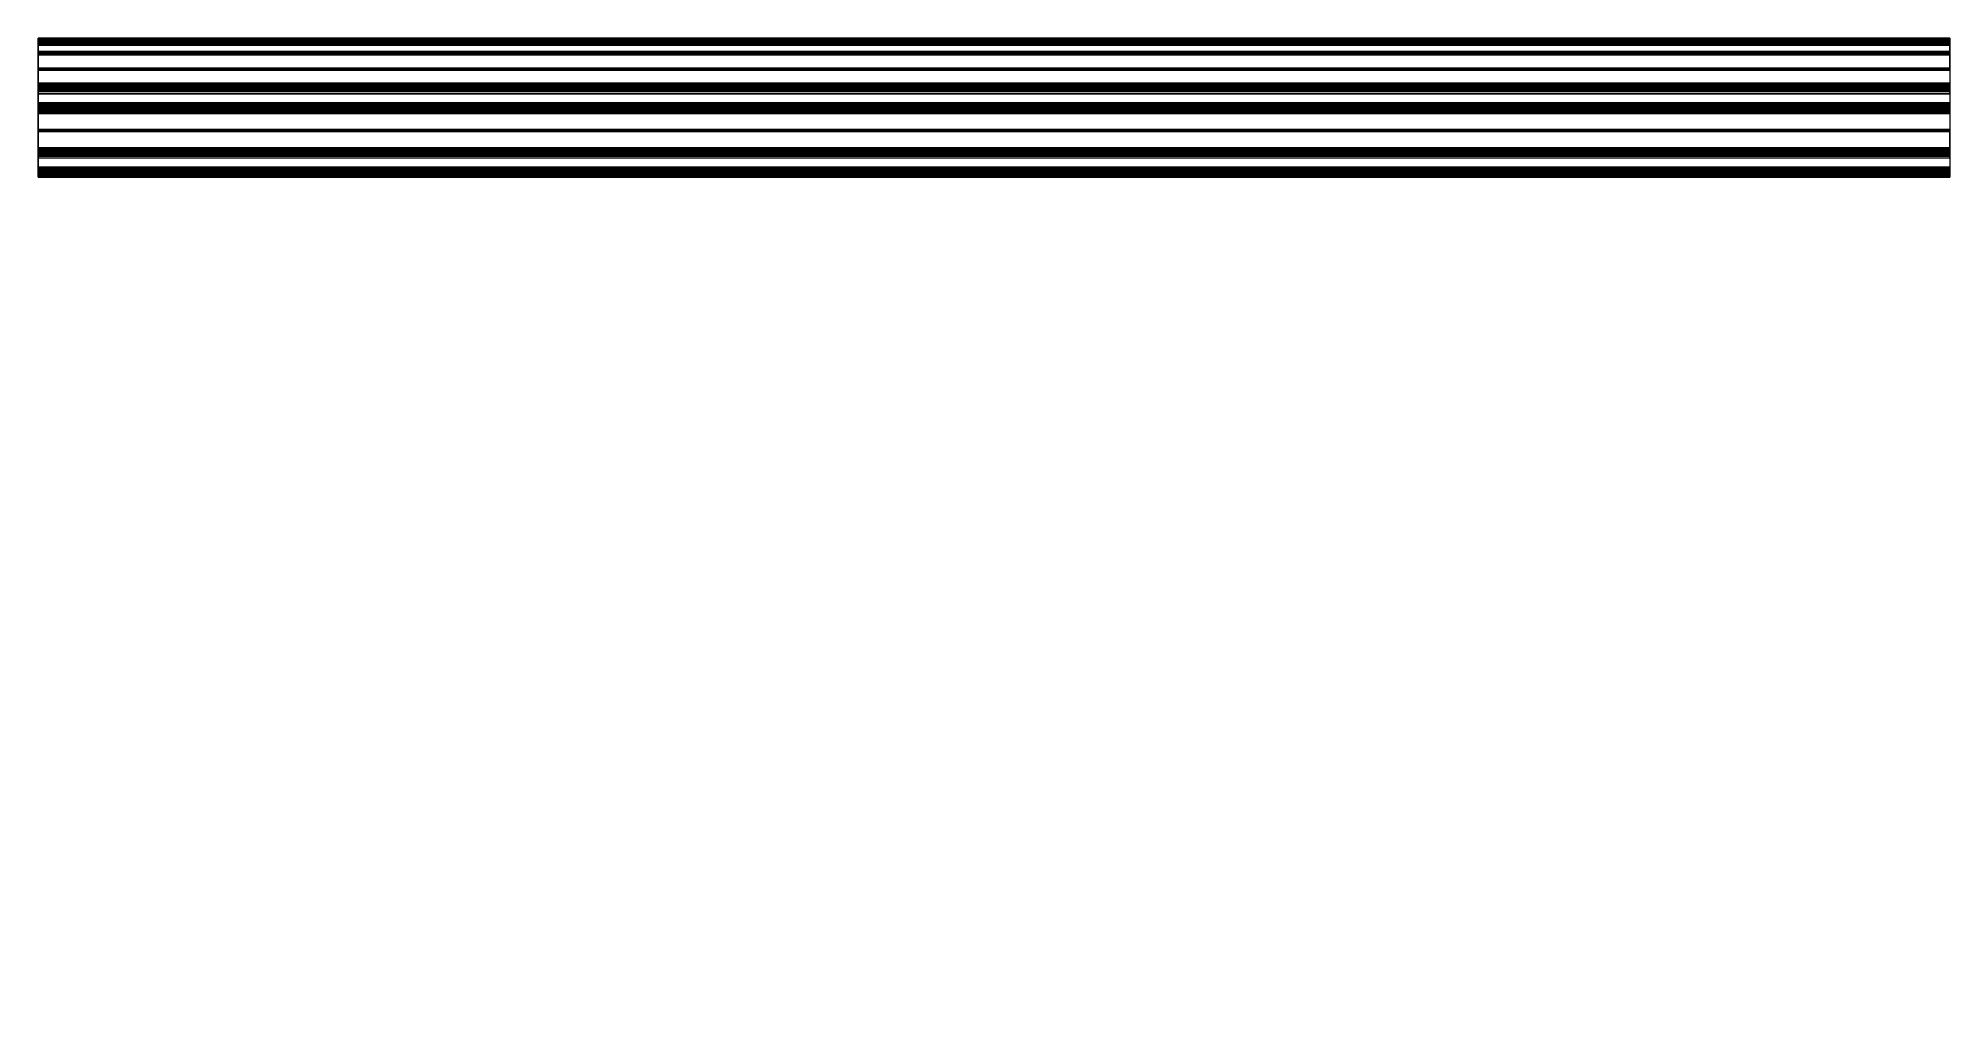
# Model space of a CAD drawing. Extents: x 0 to 1000, y -509 to 0.
import ezdxf

# ---------------------------------------------------------------- set-up
doc = ezdxf.new("R2010")
doc.units = 0
doc.header["$MEASUREMENT"] = 0
doc.layers.add('ACESSORIO', color=4, linetype='CONTINUOUS', lineweight=0)

msp = doc.modelspace()

# ---------------------------------------------------------------- linework, layer by layer
at = {"layer": 'ACESSORIO', "linetype": 'Continuous'}
for points in [[(0, -0.1, 29.9), (0, 0, 29.5), (1000, 0, 29.5), (1000, -0.1, 29.9)], [(1000, 0, 29.5), (1000, 0, 25.5), (0, 0, 25.5), (0, 0, 29.5)], [(0, 0, 25.5), (0, -0.1, 25.2), (1000, -0.1, 25.2), (1000, 0, 25.5)], [(0, -0.1, 0.1), (0, 0, 0.5), (1000, 0, 0.5), (1000, -0.1, 0.1)], [(1000, 0, 0.5), (1000, 0, 4.5), (0, 0, 4.5), (0, 0, 0.5)], [(0, -0.1, 4.9), (0, 0, 4.5), (1000, 0, 4.5), (1000, -0.1, 4.9)], [(1000, -0.5, 30), (1000, -0.1, 29.9), (0, -0.1, 29.9), (0, -0.5, 30)], [(1000, -0.5, 25), (1000, -0.1, 25.2), (0, -0.1, 25.2), (0, -0.5, 25)], [(1000, -0.5), (1000, -0.1, 0.1), (0, -0.1, 0.1), (0, -0.5)], [(1000, -0.5, 5), (1000, -0.1, 4.9), (0, -0.1, 4.9), (0, -0.5, 5)], [(0, -0.6, 30), (0, -0.5, 30), (1000, -0.5, 30), (1000, -0.6, 30)], [(0, -0.5, 25), (0, -0.6, 25), (1000, -0.6, 25), (1000, -0.5, 25)], [(0, -0.5), (0, -0.6), (1000, -0.6), (1000, -0.5)], [(0, -0.5, 5), (0, -0.6, 5), (1000, -0.6, 5), (1000, -0.5, 5)], [(1000, -1, 29.9), (1000, -0.6, 30), (0, -0.6, 30), (0, -1, 29.9)], [(1000, -0.6, 25), (1000, -1, 25.2), (0, -1, 25.2), (0, -0.6, 25)], [(1000, -1, 0.1), (1000, -0.6), (0, -0.6), (0, -1, 0.1)], [(1000, -0.6, 5), (1000, -1, 4.9), (0, -1, 4.9), (0, -0.6, 5)], [(0, -1.1, 29.5), (0, -1, 29.9), (1000, -1, 29.9), (1000, -1.1, 29.5)], [(0, -1.1, 25.5), (0, -1, 25.2), (1000, -1, 25.2), (1000, -1.1, 25.5)], [(0, -1, 0.1), (0, -1.1, 0.5), (1000, -1.1, 0.5), (1000, -1, 0.1)], [(0, -1.1, 4.5), (0, -1, 4.9), (1000, -1, 4.9), (1000, -1.1, 4.5)], [(0, -1.2, 27.7), (0, -1.1, 27.9), (1000, -1.1, 27.9), (1000, -1.2, 27.7)], [(1000, -1.1, 27.9), (1000, -1.1, 29.5), (0, -1.1, 29.5), (0, -1.1, 27.9)], [(1000, -1.1, 26.2), (1000, -1.1, 25.5), (0, -1.1, 25.5), (0, -1.1, 26.2)], [(0, -1.1, 26.2), (0, -1.2, 26.4), (1000, -1.2, 26.4), (1000, -1.1, 26.2)], [(0, -1.1, 2.1), (0, -1.2, 2.3), (1000, -1.2, 2.3), (1000, -1.1, 2.1)], [(1000, -1.1, 2.1), (1000, -1.1, 0.5), (0, -1.1, 0.5), (0, -1.1, 2.1)], [(1000, -1.1, 3.8), (1000, -1.1, 4.5), (0, -1.1, 4.5), (0, -1.1, 3.8)], [(1000, -1.2, 3.6), (1000, -1.1, 3.8), (0, -1.1, 3.8), (0, -1.2, 3.6)], [(1000, -1.2, 27.7), (1000, -1.4, 27.6), (0, -1.4, 27.6), (0, -1.2, 27.7)], [(1000, -1.2, 26.4), (1000, -1.4, 26.5), (0, -1.4, 26.5), (0, -1.2, 26.4)], [(1000, -1.4, 2.4), (1000, -1.2, 2.3), (0, -1.2, 2.3), (0, -1.4, 2.4)], [(0, -1.2, 3.6), (0, -1.4, 3.5), (1000, -1.4, 3.5), (1000, -1.2, 3.6)], [(1000, -1.4, 27.6), (0, -1.4, 27.6), (0, -7, 27.6), (1000, -7, 27.6)], [(0, -1.4, 26.5), (0, -2, 26.5), (1000, -2, 26.5), (1000, -1.4, 26.5)], [(0, -2.9, 2.4), (0, -1.4, 2.4), (1000, -1.4, 2.4), (1000, -2.9, 2.4)], [(1000, -1.4, 3.5), (1000, -2, 3.5), (0, -2, 3.5), (0, -1.4, 3.5)], [(1000, -2.2, 26.4), (1000, -2, 26.5), (0, -2, 26.5), (0, -2.2, 26.4)], [(0, -2, 3.5), (0, -2.2, 3.6), (1000, -2.2, 3.6), (1000, -2, 3.5)], [(0, -2.2, 26.4), (0, -2.3, 26.2), (1000, -2.3, 26.2), (1000, -2.2, 26.4)], [(1000, -2.3, 3.8), (1000, -2.2, 3.6), (0, -2.2, 3.6), (0, -2.3, 3.8)], [(1000, -2.3, 26.2), (0, -2.3, 26.2), (0, -2.3, 3.8), (1000, -2.3, 3.8)], [(1000, -2.9, 2.4), (1000, -3.3, 2.6), (0, -3.3, 2.6), (0, -2.9, 2.4)], [(1000, -3.4, 16.5), (1000, -3.1, 16.1), (0, -3.1, 16.1), (0, -3.4, 16.5)], [(0, -3.1, 16.1), (0, -3.4, 15.7), (1000, -3.4, 15.7), (1000, -3.1, 16.1)], [(0, -3.4, 13.5), (0, -3.1, 13.1), (1000, -3.1, 13.1), (1000, -3.4, 13.5)], [(1000, -3.1, 13.1), (1000, -3.4, 12.7), (0, -3.4, 12.7), (0, -3.1, 13.1)], [(0, -3.4, 2.9), (0, -3.3, 2.6), (1000, -3.3, 2.6), (1000, -3.4, 2.9)], [(1000, -3.5, 26.4), (1000, -3.4, 26.2), (0, -3.4, 26.2), (0, -3.5, 26.4)], [(0, -3.4, 26.2), (0, -3.4, 16.5), (1000, -3.4, 16.5), (1000, -3.4, 26.2)], [(1000, -3.4, 15.7), (1000, -3.4, 13.5), (0, -3.4, 13.5), (0, -3.4, 15.7)], [(0, -3.4, 12.7), (0, -3.4, 2.9), (1000, -3.4, 2.9), (1000, -3.4, 12.7)], [(0, -3.5, 26.4), (0, -3.7, 26.5), (1000, -3.7, 26.5), (1000, -3.5, 26.4)], [(0, -3.7, 26.5), (0, -7.9, 26.5), (1000, -7.9, 26.5), (1000, -3.7, 26.5)], [(1000, -7.2, 27.7), (1000, -7, 27.6), (0, -7, 27.6), (0, -7.2, 27.7)], [(0, -7.2, 27.7), (0, -7.3, 27.9), (1000, -7.3, 27.9), (1000, -7.2, 27.7)], [(0, -7.3, 29.5), (0, -7.4, 29.9), (1000, -7.4, 29.9), (1000, -7.3, 29.5)], [(1000, -7.3, 29.5), (1000, -7.3, 27.9), (0, -7.3, 27.9), (0, -7.3, 29.5)], [(1000, -7.4, 29.9), (1000, -7.8, 30), (0, -7.8, 30), (0, -7.4, 29.9)], [(0, -7.8, 30), (1000, -7.8, 30), (1000, -72.1, 30), (0, -72.1, 30)], [(1000, -8.3, 26.7), (1000, -7.9, 26.5), (0, -7.9, 26.5), (0, -8.3, 26.7)], [(0, -8.4, 27), (0, -8.3, 26.7), (1000, -8.3, 26.7), (1000, -8.4, 27)], [(1000, -8.5, 28.8), (1000, -8.4, 28.6), (0, -8.4, 28.6), (0, -8.5, 28.8)], [(1000, -8.4, 28.6), (1000, -8.4, 27), (0, -8.4, 27), (0, -8.4, 28.6)], [(0, -8.5, 28.8), (0, -8.7, 28.9), (1000, -8.7, 28.9), (1000, -8.5, 28.8)], [(1000, -8.7, 28.9), (1000, -15.7, 28.9), (0, -15.7, 28.9), (0, -8.7, 28.9)], [(0, -15.7, 28.9), (0, -16.2, 29.3), (1000, -16.2, 29.3), (1000, -15.7, 28.9)], [(1000, -16.7, 28.9), (1000, -16.2, 29.3), (0, -16.2, 29.3), (0, -16.7, 28.9)], [(0, -23.5, 28.9), (0, -16.7, 28.9), (1000, -16.7, 28.9), (1000, -23.5, 28.9)], [(0, -23.9, 28.8), (0, -23.5, 28.9), (1000, -23.5, 28.9), (1000, -23.9, 28.8)], [(1000, -24, 28.4), (1000, -23.9, 28.8), (0, -23.9, 28.8), (0, -24, 28.4)], [(1000, -24.2, 16.6), (1000, -24, 17.2), (0, -24, 17.2), (0, -24.2, 16.6)], [(0, -24, 17.2), (0, -24, 28.4), (1000, -24, 28.4), (1000, -24, 17.2)], [(0, -24.5, 16.1), (0, -24.2, 16.6), (1000, -24.2, 16.6), (1000, -24.5, 16.1)], [(1000, -24.5, 16.1), (1000, -25, 15.7), (0, -25, 15.7), (0, -24.5, 16.1)], [(0, -25.5, 15.5), (0, -25, 15.7), (1000, -25, 15.7), (1000, -25.5, 15.5)], [(0, -25.3, 28.8), (0, -25.1, 28.4), (1000, -25.1, 28.4), (1000, -25.3, 28.8)], [(1000, -25.1, 28.4), (1000, -25.1, 17.8), (0, -25.1, 17.8), (0, -25.1, 28.4)], [(0, -25.1, 17.8), (0, -25.5, 17.4), (1000, -25.5, 17.4), (1000, -25.1, 17.8)], [(1000, -25.6, 28.9), (1000, -25.3, 28.8), (0, -25.3, 28.8), (0, -25.6, 28.9)], [(1000, -25.5, 17.4), (1000, -28.1, 17), (0, -28.1, 17), (0, -25.5, 17.4)], [(1000, -26.3, 15.1), (1000, -25.5, 15.5), (0, -25.5, 15.5), (0, -26.3, 15.1)], [(0, -37.3, 28.9), (0, -25.6, 28.9), (1000, -25.6, 28.9), (1000, -37.4, 28.9)], [(0, -26.3, 15.1), (0, -26.7, 14.4), (1000, -26.7, 14.4), (1000, -26.3, 15.1)], [(1000, -27.1, 14.1), (1000, -26.7, 14.4), (0, -26.7, 14.4), (0, -27.1, 14.1)], [(0, -27.1, 14.1), (0, -27.4, 14.3), (1000, -27.4, 14.3), (1000, -27.1, 14.1)], [(1000, -27.7, 15.3), (1000, -27.4, 14.3), (0, -27.4, 14.3), (0, -27.7, 15.3)], [(0, -27.9, 15.5), (0, -27.7, 15.3), (1000, -27.7, 15.3), (1000, -27.9, 15.5)], [(1000, -28.9, 15.8), (1000, -27.9, 15.5), (0, -27.9, 15.5), (0, -28.9, 15.8)], [(0, -28.1, 17), (0, -29, 16.5), (1000, -29, 16.5), (1000, -28.1, 17)], [(0, -29.2, 16.1), (0, -28.9, 15.8), (1000, -28.9, 15.8), (1000, -29.2, 16.1)], [(1000, -29, 16.5), (1000, -29.2, 16.1), (0, -29.2, 16.1), (0, -29, 16.5)], [(0, -33.9, 15.9), (0, -33.8, 16.2), (1000, -33.8, 16.2), (1000, -33.9, 15.9)], [(1000, -34, 16.5), (1000, -33.8, 16.2), (0, -33.8, 16.2), (0, -34, 16.5)], [(1000, -34.1, 15.8), (1000, -33.9, 15.9), (0, -33.9, 15.9), (0, -34.1, 15.8)], [(0, -34, 16.5), (0, -35, 17), (1000, -35, 17), (1000, -34, 16.5)], [(0, -35.1, 15.5), (0, -34.1, 15.8), (1000, -34.1, 15.8), (1000, -35.1, 15.5)], [(0, -35, 17), (0, -37.8, 17.8), (1000, -37.8, 17.8), (1000, -35, 17)], [(1000, -35.3, 15.3), (1000, -35.1, 15.5), (0, -35.1, 15.5), (0, -35.3, 15.3)], [(0, -35.6, 14.3), (0, -35.3, 15.3), (1000, -35.3, 15.3), (1000, -35.6, 14.3)], [(1000, -35.7, 14.1), (1000, -35.6, 14.3), (0, -35.6, 14.3), (0, -35.7, 14.1)], [(0, -35.7, 14.1), (0, -35.9, 14.1), (0, -35.6, 14.3)], [(0, -35.9, 14.1), (0, -35.7, 14.1), (1000, -35.7, 14.1), (1000, -35.9, 14.1)], [(1000, -36.1, 14.1), (1000, -35.9, 14.1), (0, -35.9, 14.1), (0, -36.1, 14.1)], [(0, -35.9, 14.1), (0, -36.3, 14.4), (0, -36.1, 14.1)], [(0, -36.3, 14.4), (0, -36.1, 14.1), (1000, -36.1, 14.1), (1000, -36.3, 14.4)], [(1000, -36.7, 15.1), (1000, -36.3, 14.4), (0, -36.3, 14.4), (0, -36.7, 15.1)], [(1000, -37.5, 15.5), (1000, -36.7, 15.1), (0, -36.7, 15.1), (0, -37.5, 15.5)], [(1000, -37.7, 28.8), (1000, -37.4, 28.9), (0, -37.4, 28.9), (0, -37.7, 28.8)], [(0, -38.1, 15.7), (0, -37.5, 15.5), (1000, -37.5, 15.5), (1000, -38.1, 15.7)], [(0, -37.8, 28.4), (0, -37.7, 28.8), (1000, -37.7, 28.8), (1000, -37.8, 28.4)], [(1000, -37.8, 17.8), (1000, -37.8, 28.4), (0, -37.8, 28.4), (0, -37.8, 17.8)], [(1000, -38.5, 16.1), (1000, -38.1, 15.7), (0, -38.1, 15.7), (0, -38.5, 16.1)], [(0, -38.9, 16.7), (0, -38.5, 16.1), (1000, -38.5, 16.1), (1000, -38.9, 16.7)], [(0, -39.1, 28.8), (0, -38.9, 28.4), (1000, -38.9, 28.4), (1000, -39.1, 28.8)], [(1000, -38.9, 28.4), (1000, -38.9, 17.2), (0, -38.9, 17.2), (0, -38.9, 28.4)], [(0, -38.9, 17.2), (0, -38.9, 16.7), (1000, -38.9, 16.7), (1000, -38.9, 17.2)], [(0, -39.5, 28.9), (0, -39.1, 28.8), (1000, -39.1, 28.8), (1000, -39.4, 28.9)], [(1000, -39.4, 28.9), (1000, -47.8, 28.9), (0, -47.8, 28.9), (0, -39.5, 28.9)], [(1000, -35.7, 14.1), (1000, -35.9, 14.1), (1000, -35.6, 14.3)], [(1000, -35.9, 14.1), (1000, -36.3, 14.4), (1000, -36.1, 14.1)], [(0, -47.8, 28.9), (0, -48.3, 29.3), (1000, -48.3, 29.3), (1000, -47.8, 28.9)], [(1000, -48.8, 28.9), (1000, -48.3, 29.3), (0, -48.3, 29.3), (0, -48.8, 28.9)], [(0, -48.8, 28.9), (0, -57.2, 28.9), (1000, -57.2, 28.9), (1000, -48.8, 28.9)], [(0, -57.6, 28.8), (0, -57.2, 28.9), (1000, -57.2, 28.9), (1000, -57.6, 28.8)], [(1000, -57.7, 28.4), (1000, -57.6, 28.8), (0, -57.6, 28.8), (0, -57.7, 28.4)], [(1000, -57.8, 16.6), (1000, -57.7, 17.2), (0, -57.7, 17.2), (0, -57.8, 16.6)], [(0, -57.7, 17.2), (0, -57.7, 28.4), (1000, -57.7, 28.4), (1000, -57.7, 17.2)], [(0, -58.1, 16.1), (0, -57.8, 16.6), (1000, -57.8, 16.6), (1000, -58.1, 16.1)], [(1000, -58.1, 16.1), (1000, -58.6, 15.7), (0, -58.6, 15.7), (0, -58.1, 16.1)], [(0, -59.2, 15.5), (0, -58.6, 15.7), (1000, -58.6, 15.7), (1000, -59.2, 15.5)], [(0, -58.9, 28.8), (0, -58.8, 28.4), (1000, -58.8, 28.4), (1000, -58.9, 28.8)], [(1000, -58.8, 28.4), (1000, -58.8, 17.8), (0, -58.8, 17.8), (0, -58.8, 28.4)], [(0, -58.8, 17.8), (0, -59.1, 17.4), (1000, -59.1, 17.4), (1000, -58.8, 17.8)], [(1000, -59.3, 28.9), (1000, -58.9, 28.8), (0, -58.9, 28.8), (0, -59.3, 28.9)], [(1000, -59.1, 17.4), (1000, -61.8, 17), (0, -61.8, 17), (0, -59.1, 17.4)], [(1000, -60, 15.1), (1000, -59.2, 15.5), (0, -59.2, 15.5), (0, -60, 15.1)], [(0, -71, 28.9), (0, -59.3, 28.9), (1000, -59.3, 28.9), (1000, -71, 28.9)], [(0, -60, 15.1), (0, -60.4, 14.4), (1000, -60.4, 14.4), (1000, -60, 15.1)], [(1000, -60.7, 14.1), (1000, -60.4, 14.4), (0, -60.4, 14.4), (0, -60.7, 14.1)], [(0, -60.7, 14.1), (0, -61.1, 14.3), (1000, -61.1, 14.3), (1000, -60.7, 14.1)], [(1000, -61.3, 15.3), (1000, -61.1, 14.3), (0, -61.1, 14.3), (0, -61.3, 15.3)], [(0, -61.5, 15.5), (0, -61.3, 15.3), (1000, -61.3, 15.3), (1000, -61.5, 15.5)], [(1000, -62.6, 15.8), (1000, -61.5, 15.5), (0, -61.5, 15.5), (0, -62.6, 15.8)], [(0, -61.8, 17), (0, -62.6, 16.5), (1000, -62.6, 16.5), (1000, -61.8, 17)], [(1000, -62.6, 16.5), (1000, -62.8, 16.1), (0, -62.8, 16.1), (0, -62.6, 16.5)], [(0, -62.8, 16.1), (0, -62.6, 15.8), (1000, -62.6, 15.8), (1000, -62.8, 16.1)], [(1000, -67.7, 15.8), (1000, -67.5, 15.9), (0, -67.5, 15.9), (0, -67.7, 15.8)], [(0, -67.5, 15.9), (0, -67.5, 16.2), (1000, -67.5, 16.2), (1000, -67.5, 15.9)], [(1000, -67.7, 16.5), (1000, -67.5, 16.2), (0, -67.5, 16.2), (0, -67.7, 16.5)], [(0, -68.8, 15.5), (0, -67.7, 15.8), (1000, -67.7, 15.8), (1000, -68.8, 15.5)], [(0, -67.7, 16.5), (0, -68.6, 17), (1000, -68.6, 17), (1000, -67.7, 16.5)], [(0, -68.6, 17), (0, -71.5, 17.8), (1000, -71.5, 17.8), (1000, -68.6, 17)], [(1000, -69, 15.3), (1000, -68.8, 15.5), (0, -68.8, 15.5), (0, -69, 15.3)], [(0, -69.2, 14.3), (0, -69, 15.3), (1000, -69, 15.3), (1000, -69.2, 14.3)], [(1000, -69.4, 14.1), (1000, -69.2, 14.3), (0, -69.2, 14.3), (0, -69.4, 14.1)], [(0, -69.4, 14.1), (0, -69.6, 14.1), (0, -69.2, 14.3)], [(0, -69.6, 14.1), (0, -69.4, 14.1), (1000, -69.4, 14.1), (1000, -69.6, 14.1)], [(1000, -69.8, 14.1), (1000, -69.6, 14.1), (0, -69.6, 14.1), (0, -69.8, 14.1)], [(0, -69.6, 14.1), (0, -69.9, 14.4), (0, -69.8, 14.1)], [(0, -69.9, 14.4), (0, -69.8, 14.1), (1000, -69.8, 14.1), (1000, -69.9, 14.4)], [(1000, -70.3, 15.1), (1000, -69.9, 14.4), (0, -69.9, 14.4), (0, -70.3, 15.1)], [(1000, -69.4, 14.1), (1000, -69.6, 14.1), (1000, -69.2, 14.3)], [(1000, -69.6, 14.1), (1000, -69.9, 14.4), (1000, -69.8, 14.1)], [(1000, -71.1, 15.5), (1000, -70.3, 15.1), (0, -70.3, 15.1), (0, -71.1, 15.5)], [(1000, -71.4, 28.8), (1000, -71, 28.9), (0, -71, 28.9), (0, -71.4, 28.8)], [(0, -71.7, 15.7), (0, -71.1, 15.5), (1000, -71.1, 15.5), (1000, -71.7, 15.7)], [(0, -71.5, 28.4), (0, -71.4, 28.8), (1000, -71.4, 28.8), (1000, -71.5, 28.4)], [(1000, -71.5, 17.8), (1000, -71.5, 28.4), (0, -71.5, 28.4), (0, -71.5, 17.8)], [(1000, -72.2, 16.1), (1000, -71.7, 15.7), (0, -71.7, 15.7), (0, -72.2, 16.1)], [(1000, -72.5, 29.9), (1000, -72.1, 30), (0, -72.1, 30), (0, -72.5, 29.9)], [(0, -72.1, 30), (0, -72.5, 29.9), (0, -72.6, 29.5)], [(0, -72.5, 16.7), (0, -72.2, 16.1), (1000, -72.2, 16.1), (1000, -72.5, 16.7)], [(0, -72.6, 17.2), (0, -72.5, 16.7), (1000, -72.5, 16.7), (1000, -72.6, 17.2)], [(0, -72.6, 29.5), (0, -72.5, 29.9), (1000, -72.5, 29.9), (1000, -72.6, 29.5)], [(0, -72.6, 28.9), (0, -72.6, 28.8), (1000, -72.6, 28.8), (1000, -72.6, 28.9)], [(0, -72.6, 28.8), (0, -72.6, 28.4), (1000, -72.6, 28.4), (1000, -72.6, 28.8)], [(1000, -72.6, 28.4), (1000, -72.6, 17.2), (0, -72.6, 17.2), (0, -72.6, 28.4)], [(1000, -72.6, 28.9), (1000, -72.6, 29.5), (0, -72.6, 29.5), (0, -72.6, 28.9)], [(1000, -72.5, 29.9), (1000, -72.6, 29.5), (1000, -72.1, 30), (1000, -72.5, 29.9)]]:
    msp.add_3dface(points, dxfattribs=at)
for points, invisible_edges in [([(0, -3.7, 26.5), (0, 0, 26.5), (0, 0, 27.6), (0, -3.7, 27.6)], 13), ([(0, -1.1, 27.9), (0, 0, 27.9), (0, 0, 29.5), (0, -1.1, 29.5)], 5), ([(0, -0.5, 30), (0, -0.5, 29.5), (0, 0, 29.5), (0, -0.1, 29.9)], 3), ([(0, -1.2, 27.7), (0, 0, 27.7), (0, 0, 27.9), (0, -1.1, 27.9)], 5), ([(0, -1.4, 27.6), (0, -1.2, 27.7), (0, 0, 27.7), (0, 0, 27.6)], 10), ([(0, -1.2, 26.4), (0, 0, 26.4), (0, 0, 26.5), (0, -1.4, 26.5)], 5), ([(0, -1.1, 26.2), (0, 0, 26.2), (0, 0, 26.4), (0, -1.2, 26.4)], 5), ([(0, 0, 25.5), (0, -1.1, 25.5), (0, -1.1, 26.2), (0, 0, 26.2)], 5), ([(0, -0.5, 25), (0, -0.5, 25.5), (0, 0, 25.5), (0, -0.1, 25.2)], 3), ([(0, -1.1, 0.5), (0, 0, 0.5), (0, -0.1, 0.1), (0, -1, 0.1)], 5), ([(0, -1.1, 0.5), (0, 0, 0.5), (0, 0, 4.5), (0, -1.1, 4.5)], 13), ([(1000, -3.7, 26.5), (1000, 0, 26.5), (1000, 0, 27.6), (1000, -3.7, 27.6)], 13), ([(1000, -1.1, 27.9), (1000, 0, 27.9), (1000, 0, 29.5), (1000, -1.1, 29.5)], 5), ([(1000, -0.5, 30), (1000, -0.5, 29.5), (1000, 0, 29.5), (1000, -0.1, 29.9)], 3), ([(1000, -1.2, 27.7), (1000, 0, 27.7), (1000, 0, 27.9), (1000, -1.1, 27.9)], 5), ([(1000, -1.4, 27.6), (1000, -1.2, 27.7), (1000, 0, 27.7), (1000, 0, 27.6)], 10), ([(1000, -1.2, 26.4), (1000, 0, 26.4), (1000, 0, 26.5), (1000, -1.4, 26.5)], 5), ([(1000, -1.1, 26.2), (1000, 0, 26.2), (1000, 0, 26.4), (1000, -1.2, 26.4)], 5), ([(1000, 0, 25.5), (1000, -1.1, 25.5), (1000, -1.1, 26.2), (1000, 0, 26.2)], 5), ([(1000, -0.5, 25), (1000, -0.5, 25.5), (1000, 0, 25.5), (1000, -0.1, 25.2)], 3), ([(1000, -1.1, 0.5), (1000, 0, 0.5), (1000, -0.1, 0.1), (1000, -1, 0.1)], 5), ([(1000, -1.1, 0.5), (1000, 0, 0.5), (1000, 0, 4.5), (1000, -1.1, 4.5)], 13), ([(0, 0, 4.5), (0, -1.1, 4.5), (0, -1, 4.9), (0, -0.1, 4.9)], 5), ([(0, -0.6, 5), (0, -1, 4.9), (0, -0.1, 4.9), (0, -0.5, 5)], 2), ([(0, -0.1, 0.1), (0, -1, 0.1), (0, -0.6), (0, -0.5)], 1), ([(0, -0.5, 30), (0, -0.6, 30), (0, -0.6, 29.5), (0, -0.5, 29.5)], 14), ([(0, -0.5, 25.5), (0, -0.6, 25.5), (0, -0.6, 25), (0, -0.5, 25)], 14), ([(0, -0.6, 30), (0, -0.6, 29.5), (0, -1.1, 29.5), (0, -1, 29.9)], 3), ([(0, -0.6, 25), (0, -0.6, 25.5), (0, -1.1, 25.5), (0, -1, 25.2)], 3), ([(0, -1.1, 2.1), (0, -1.1, 3.8), (0, -1.2, 3.6), (0, -1.2, 2.3)], 5), ([(0, -1.2, 2.3), (0, -1.2, 3.6), (0, -1.4, 3.5), (0, -1.4, 2.4)], 5), ([(0, -1.4, 2.4), (0, -1.4, 3.5), (0, -2, 3.5), (0, -2.9, 2.4)], 5), ([(0, -2, 26.5), (0, -2.2, 26.4), (0, -3.5, 26.4), (0, -3.7, 26.5)], 10), ([(0, -2.9, 2.4), (0, -2, 3.5), (0, -2.2, 3.6), (0, -3.3, 2.6)], 5), ([(0, -2.3, 26.2), (0, -3.4, 26.2), (0, -3.5, 26.4), (0, -2.2, 26.4)], 5), ([(0, -2.2, 3.6), (0, -3.3, 2.6), (0, -3.4, 2.9), (0, -2.3, 3.8)], 5), ([(0, -2.3, 26.2), (0, -3.4, 26.2), (0, -3.4, 16.5), (0, -2.3, 16.5)], 5), ([(0, -3.1, 16.1), (0, -2.3, 16.1), (0, -2.3, 16.5), (0, -3.4, 16.5)], 5), ([(0, -3.1, 13.1), (0, -2.3, 13.1), (0, -2.3, 13.5), (0, -3.4, 13.5)], 5), ([(0, -3.4, 15.7), (0, -2.3, 15.7), (0, -2.3, 16.1), (0, -3.1, 16.1)], 5), ([(0, -3.4, 15.7), (0, -3.4, 13.5), (0, -2.3, 13.5), (0, -2.3, 15.7)], 10), ([(0, -3.4, 12.7), (0, -2.3, 12.7), (0, -2.3, 13.1), (0, -3.1, 13.1)], 5), ([(0, -3.4, 12.7), (0, -2.3, 12.7), (0, -2.3, 3.8), (0, -3.4, 2.9)], 5), ([(0, -3.7, 26.5), (0, -3.7, 27.6), (0, -7, 27.6), (0, -7.9, 26.5)], 5), ([(0, -7, 27.6), (0, -7.9, 26.5), (0, -8.3, 26.7), (0, -7.2, 27.7)], 5), ([(0, -7.2, 27.7), (0, -8.3, 26.7), (0, -8.4, 27), (0, -7.3, 27.9)], 5), ([(0, -8.4, 28.6), (0, -7.3, 28.6), (0, -7.3, 29.5), (0, -8.5, 28.8)], 5), ([(0, -7.3, 29.5), (0, -7.4, 29.9), (0, -7.8, 30), (0, -8.5, 28.8)], 12), ([(0, -7.3, 27.9), (0, -8.4, 27), (0, -8.4, 28.6), (0, -7.3, 28.6)], 5), ([(0, -7.8, 30), (0, -8.5, 28.8), (0, -8.7, 28.9), (0, -8.7, 30)], 5), ([(0, -15.7, 30), (0, -15.7, 28.9), (0, -8.7, 28.9), (0, -8.7, 30)], 5), ([(1000, 0, 4.5), (1000, -1.1, 4.5), (1000, -1, 4.9), (1000, -0.1, 4.9)], 5), ([(1000, -0.6, 5), (1000, -1, 4.9), (1000, -0.1, 4.9), (1000, -0.5, 5)], 2), ([(1000, -0.1, 0.1), (1000, -1, 0.1), (1000, -0.6), (1000, -0.5)], 1), ([(1000, -0.5, 30), (1000, -0.6, 30), (1000, -0.6, 29.5), (1000, -0.5, 29.5)], 14), ([(1000, -0.5, 25.5), (1000, -0.6, 25.5), (1000, -0.6, 25), (1000, -0.5, 25)], 14), ([(1000, -0.6, 30), (1000, -0.6, 29.5), (1000, -1.1, 29.5), (1000, -1, 29.9)], 3), ([(1000, -0.6, 25), (1000, -0.6, 25.5), (1000, -1.1, 25.5), (1000, -1, 25.2)], 3), ([(1000, -1.1, 2.1), (1000, -1.1, 3.8), (1000, -1.2, 3.6), (1000, -1.2, 2.3)], 5), ([(1000, -1.2, 2.3), (1000, -1.2, 3.6), (1000, -1.4, 3.5), (1000, -1.4, 2.4)], 5), ([(1000, -1.4, 2.4), (1000, -1.4, 3.5), (1000, -2, 3.5), (1000, -2.9, 2.4)], 5), ([(1000, -2, 26.5), (1000, -2.2, 26.4), (1000, -3.5, 26.4), (1000, -3.7, 26.5)], 10), ([(1000, -2.9, 2.4), (1000, -2, 3.5), (1000, -2.2, 3.6), (1000, -3.3, 2.6)], 5), ([(1000, -2.3, 26.2), (1000, -3.4, 26.2), (1000, -3.5, 26.4), (1000, -2.2, 26.4)], 5), ([(1000, -2.2, 3.6), (1000, -3.3, 2.6), (1000, -3.4, 2.9), (1000, -2.3, 3.8)], 5), ([(1000, -2.3, 26.2), (1000, -3.4, 26.2), (1000, -3.4, 16.5), (1000, -2.3, 16.5)], 5), ([(1000, -3.1, 16.1), (1000, -2.3, 16.1), (1000, -2.3, 16.5), (1000, -3.4, 16.5)], 5), ([(1000, -3.1, 13.1), (1000, -2.3, 13.1), (1000, -2.3, 13.5), (1000, -3.4, 13.5)], 5), ([(1000, -3.4, 15.7), (1000, -2.3, 15.7), (1000, -2.3, 16.1), (1000, -3.1, 16.1)], 5), ([(1000, -3.4, 15.7), (1000, -3.4, 13.5), (1000, -2.3, 13.5), (1000, -2.3, 15.7)], 10), ([(1000, -3.4, 12.7), (1000, -2.3, 12.7), (1000, -2.3, 13.1), (1000, -3.1, 13.1)], 5), ([(1000, -3.4, 12.7), (1000, -2.3, 12.7), (1000, -2.3, 3.8), (1000, -3.4, 2.9)], 5), ([(1000, -3.7, 26.5), (1000, -3.7, 27.6), (1000, -7, 27.6), (1000, -7.9, 26.5)], 5), ([(1000, -7, 27.6), (1000, -7.9, 26.5), (1000, -8.3, 26.7), (1000, -7.2, 27.7)], 5), ([(1000, -7.2, 27.7), (1000, -8.3, 26.7), (1000, -8.4, 27), (1000, -7.3, 27.9)], 5), ([(1000, -8.4, 28.6), (1000, -7.3, 28.6), (1000, -7.3, 29.5), (1000, -8.5, 28.8)], 5), ([(1000, -7.3, 29.5), (1000, -7.4, 29.9), (1000, -7.8, 30), (1000, -8.5, 28.8)], 12), ([(1000, -7.3, 27.9), (1000, -8.4, 27), (1000, -8.4, 28.6), (1000, -7.3, 28.6)], 5), ([(1000, -7.8, 30), (1000, -8.5, 28.8), (1000, -8.7, 28.9), (1000, -8.7, 30)], 5), ([(1000, -15.7, 30), (1000, -15.7, 28.9), (1000, -8.7, 28.9), (1000, -8.7, 30)], 5), ([(0, -15.7, 28.9), (0, -15.7, 30), (0, -16.2, 30), (0, -16.2, 29.3)], 5), ([(0, -16.2, 29.3), (0, -16.2, 30), (0, -16.7, 30), (0, -16.7, 28.9)], 5), ([(0, -47.8, 30), (0, -47.8, 28.9), (0, -16.7, 28.9), (0, -16.7, 30)], 7), ([(1000, -15.7, 28.9), (1000, -15.7, 30), (1000, -16.2, 30), (1000, -16.2, 29.3)], 5), ([(1000, -16.2, 29.3), (1000, -16.2, 30), (1000, -16.7, 30), (1000, -16.7, 28.9)], 5), ([(1000, -47.8, 30), (1000, -47.8, 28.9), (1000, -16.7, 28.9), (1000, -16.7, 30)], 7), ([(0, -23.5, 28.9), (0, -25.6, 28.9), (0, -25.3, 28.8), (0, -23.9, 28.8)], 5), ([(0, -24, 28.4), (0, -25.1, 28.4), (0, -25.3, 28.8), (0, -23.9, 28.8)], 5), ([(0, -24, 28.4), (0, -25.1, 28.4), (0, -25.1, 17.8), (0, -24, 17.8)], 5), ([(0, -24, 17.2), (0, -25.5, 17.4), (0, -25.1, 17.8), (0, -24, 17.8)], 5), ([(0, -24, 17.2), (0, -24.2, 16.6), (0, -25.5, 17.4)], 10), ([(0, -24.5, 16.1), (0, -25.5, 17.4), (0, -24.2, 16.6)], 3), ([(0, -25, 15.7), (0, -25.5, 17.4), (0, -24.5, 16.1)], 3), ([(0, -25, 15.7), (0, -25.5, 15.5), (0, -25.5, 17.4)], 11), ([(0, -25.5, 17.4), (0, -25.5, 15.5), (0, -27.9, 15.5), (0, -28.1, 17)], 7), ([(0, -25.5, 15.5), (0, -27.9, 15.5), (0, -27.7, 15.3), (0, -26.3, 15.1)], 5), ([(0, -27.1, 14.1), (0, -27, 15.2), (0, -26.3, 15.1), (0, -26.7, 14.4)], 3), ([(0, -27, 15.2), (0, -27.7, 15.3), (0, -27.4, 14.3), (0, -27.1, 14.1)], 9), ([(0, -28.9, 15.8), (0, -29, 16.5), (0, -28.1, 17), (0, -27.9, 15.5)], 5), ([(0, -29, 16.5), (0, -28.9, 15.8), (0, -29.2, 16.1)], 1), ([(1000, -23.5, 28.9), (1000, -25.6, 28.9), (1000, -25.3, 28.8), (1000, -23.9, 28.8)], 5), ([(1000, -24, 28.4), (1000, -25.1, 28.4), (1000, -25.3, 28.8), (1000, -23.9, 28.8)], 5), ([(1000, -24, 28.4), (1000, -25.1, 28.4), (1000, -25.1, 17.8), (1000, -24, 17.8)], 5), ([(1000, -24, 17.2), (1000, -25.5, 17.4), (1000, -25.1, 17.8), (1000, -24, 17.8)], 5), ([(1000, -24, 17.2), (1000, -24.2, 16.6), (1000, -25.5, 17.4)], 10), ([(1000, -24.5, 16.1), (1000, -25.5, 17.4), (1000, -24.2, 16.6)], 3), ([(1000, -25, 15.7), (1000, -25.5, 17.4), (1000, -24.5, 16.1)], 3), ([(1000, -25, 15.7), (1000, -25.5, 15.5), (1000, -25.5, 17.4)], 11), ([(1000, -25.5, 17.4), (1000, -25.5, 15.5), (1000, -27.9, 15.5), (1000, -28.1, 17)], 7), ([(1000, -25.5, 15.5), (1000, -27.9, 15.5), (1000, -27.7, 15.3), (1000, -26.3, 15.1)], 5), ([(1000, -27.1, 14.1), (1000, -27, 15.2), (1000, -26.3, 15.1), (1000, -26.7, 14.4)], 3), ([(1000, -27, 15.2), (1000, -27.7, 15.3), (1000, -27.4, 14.3), (1000, -27.1, 14.1)], 9), ([(1000, -28.9, 15.8), (1000, -29, 16.5), (1000, -28.1, 17), (1000, -27.9, 15.5)], 5), ([(1000, -29, 16.5), (1000, -28.9, 15.8), (1000, -29.2, 16.1)], 1), ([(0, -34, 16.5), (0, -33.9, 15.9), (0, -33.8, 16.2)], 1), ([(0, -33.9, 15.9), (0, -33.9, 15.9), (0, -34.1, 15.8), (0, -34, 16.5)], 12), ([(0, -35.1, 15.5), (0, -35, 17), (0, -34, 16.5), (0, -34.1, 15.8)], 5), ([(0, -37.6, 17.4), (0, -37.8, 17.8), (0, -35, 17)], 9), ([(0, -36.7, 15.1), (0, -35.3, 15.3), (0, -35.1, 15.5), (0, -37.5, 15.5)], 5), ([(0, -35.9, 14.1), (0, -35.6, 14.3), (0, -35.3, 15.3), (0, -36, 15.2)], 12), ([(0, -36.3, 14.4), (0, -36.7, 15.1), (0, -36, 15.2), (0, -35.9, 14.1)], 6), ([(0, -39.1, 28.8), (0, -37.7, 28.8), (0, -37.4, 28.9), (0, -39.4, 28.9)], 5), ([(0, -37.6, 17.4), (0, -37.6, 17.4), (0, -37.5, 15.5), (0, -38, 15.7)], 14), ([(0, -39, 17.8), (0, -37.8, 17.8), (0, -37.6, 17.4), (0, -39, 17.2)], 7), ([(0, -37.6, 17.4), (0, -37.6, 17.4), (0, -38.9, 16.6), (0, -39, 17.2)], 11), ([(0, -38.9, 16.6), (0, -38.9, 16.6), (0, -37.6, 17.4), (0, -38.5, 16.1)], 6), ([(0, -38.5, 16.1), (0, -38.5, 16.1), (0, -37.6, 17.4), (0, -38, 15.7)], 6), ([(0, -39.1, 28.8), (0, -37.7, 28.8), (0, -37.8, 28.4), (0, -39, 28.4)], 5), ([(0, -39, 17.8), (0, -37.8, 17.8), (0, -37.8, 28.4), (0, -39, 28.4)], 5), ([(1000, -34, 16.5), (1000, -33.9, 15.9), (1000, -33.8, 16.2)], 1), ([(1000, -33.9, 15.9), (1000, -33.9, 15.9), (1000, -34.1, 15.8), (1000, -34, 16.5)], 12), ([(1000, -35.1, 15.5), (1000, -35, 17), (1000, -34, 16.5), (1000, -34.1, 15.8)], 5), ([(1000, -37.6, 17.4), (1000, -37.8, 17.8), (1000, -35, 17)], 9), ([(1000, -36.7, 15.1), (1000, -35.3, 15.3), (1000, -35.1, 15.5), (1000, -37.5, 15.5)], 5), ([(1000, -35.9, 14.1), (1000, -35.6, 14.3), (1000, -35.3, 15.3), (1000, -36, 15.2)], 12), ([(1000, -36.3, 14.4), (1000, -36.7, 15.1), (1000, -36, 15.2), (1000, -35.9, 14.1)], 6), ([(1000, -39.1, 28.8), (1000, -37.7, 28.8), (1000, -37.4, 28.9), (1000, -39.4, 28.9)], 5), ([(1000, -37.6, 17.4), (1000, -37.6, 17.4), (1000, -37.5, 15.5), (1000, -38, 15.7)], 14), ([(1000, -39, 17.8), (1000, -37.8, 17.8), (1000, -37.6, 17.4), (1000, -39, 17.2)], 7), ([(1000, -37.6, 17.4), (1000, -37.6, 17.4), (1000, -38.9, 16.6), (1000, -39, 17.2)], 11), ([(1000, -38.9, 16.6), (1000, -38.9, 16.6), (1000, -37.6, 17.4), (1000, -38.5, 16.1)], 6), ([(1000, -38.5, 16.1), (1000, -38.5, 16.1), (1000, -37.6, 17.4), (1000, -38, 15.7)], 6), ([(1000, -39.1, 28.8), (1000, -37.7, 28.8), (1000, -37.8, 28.4), (1000, -39, 28.4)], 5), ([(1000, -39, 17.8), (1000, -37.8, 17.8), (1000, -37.8, 28.4), (1000, -39, 28.4)], 5), ([(0, -47.8, 28.9), (0, -47.8, 30), (0, -48.3, 30), (0, -48.3, 29.3)], 5), ([(0, -48.3, 29.3), (0, -48.3, 30), (0, -48.8, 30), (0, -48.8, 28.9)], 5), ([(0, -72.1, 30), (0, -72.1, 28.9), (0, -48.8, 28.9), (0, -48.8, 30)], 7), ([(1000, -47.8, 28.9), (1000, -47.8, 30), (1000, -48.3, 30), (1000, -48.3, 29.3)], 5), ([(1000, -48.3, 29.3), (1000, -48.3, 30), (1000, -48.8, 30), (1000, -48.8, 28.9)], 5), ([(1000, -72.1, 30), (1000, -72.1, 28.9), (1000, -48.8, 28.9), (1000, -48.8, 30)], 7), ([(0, -57.2, 28.9), (0, -59.3, 28.9), (0, -58.9, 28.8), (0, -57.6, 28.8)], 5), ([(0, -57.7, 28.4), (0, -58.8, 28.4), (0, -58.9, 28.8), (0, -57.6, 28.8)], 5), ([(0, -57.7, 28.4), (0, -58.8, 28.4), (0, -58.8, 17.8), (0, -57.7, 17.8)], 5), ([(0, -57.7, 17.2), (0, -59.1, 17.4), (0, -58.8, 17.8), (0, -57.7, 17.8)], 5), ([(0, -57.7, 17.2), (0, -57.8, 16.6), (0, -59.1, 17.4)], 10), ([(0, -58.1, 16.1), (0, -59.1, 17.4), (0, -57.8, 16.6)], 3), ([(0, -58.6, 15.7), (0, -59.1, 17.4), (0, -58.1, 16.1)], 3), ([(0, -58.6, 15.7), (0, -59.2, 15.5), (0, -59.1, 17.4)], 10), ([(0, -59.1, 17.4), (0, -59.2, 15.5), (0, -61.5, 15.5), (0, -61.8, 17)], 7), ([(0, -59.2, 15.5), (0, -61.5, 15.5), (0, -61.3, 15.3), (0, -60, 15.1)], 5), ([(0, -60.7, 14.1), (0, -60.6, 15.2), (0, -60, 15.1), (0, -60.4, 14.4)], 3), ([(1000, -57.2, 28.9), (1000, -59.3, 28.9), (1000, -58.9, 28.8), (1000, -57.6, 28.8)], 5), ([(1000, -57.7, 28.4), (1000, -58.8, 28.4), (1000, -58.9, 28.8), (1000, -57.6, 28.8)], 5), ([(1000, -57.7, 28.4), (1000, -58.8, 28.4), (1000, -58.8, 17.8), (1000, -57.7, 17.8)], 5), ([(1000, -57.7, 17.2), (1000, -59.1, 17.4), (1000, -58.8, 17.8), (1000, -57.7, 17.8)], 5), ([(1000, -57.7, 17.2), (1000, -57.8, 16.6), (1000, -59.1, 17.4)], 10), ([(1000, -58.1, 16.1), (1000, -59.1, 17.4), (1000, -57.8, 16.6)], 3), ([(1000, -58.6, 15.7), (1000, -59.1, 17.4), (1000, -58.1, 16.1)], 3), ([(1000, -58.6, 15.7), (1000, -59.2, 15.5), (1000, -59.1, 17.4)], 10), ([(1000, -59.1, 17.4), (1000, -59.2, 15.5), (1000, -61.5, 15.5), (1000, -61.8, 17)], 7), ([(1000, -59.2, 15.5), (1000, -61.5, 15.5), (1000, -61.3, 15.3), (1000, -60, 15.1)], 5), ([(1000, -60.7, 14.1), (1000, -60.6, 15.2), (1000, -60, 15.1), (1000, -60.4, 14.4)], 3), ([(0, -60.6, 15.2), (0, -61.3, 15.3), (0, -61.1, 14.3), (0, -60.7, 14.1)], 9), ([(0, -62.6, 15.8), (0, -62.6, 16.5), (0, -61.8, 17), (0, -61.5, 15.5)], 5), ([(0, -62.6, 16.5), (0, -62.6, 15.8), (0, -62.8, 16.1)], 1), ([(0, -67.5, 15.9), (0, -67.5, 15.9), (0, -67.8, 15.8), (0, -67.7, 16.5)], 12), ([(0, -67.7, 16.5), (0, -67.5, 15.9), (0, -67.5, 16.2)], 1), ([(0, -68.8, 15.5), (0, -68.6, 17), (0, -67.7, 16.5), (0, -67.8, 15.8)], 5), ([(0, -71.2, 17.4), (0, -71.5, 17.8), (0, -68.6, 17)], 9), ([(0, -70.3, 15.1), (0, -69, 15.3), (0, -68.8, 15.5), (0, -71.1, 15.5)], 5), ([(0, -69.6, 14.1), (0, -69.2, 14.3), (0, -69, 15.3), (0, -69.7, 15.2)], 12), ([(0, -69.9, 14.4), (0, -70.3, 15.1), (0, -69.7, 15.2), (0, -69.6, 14.1)], 6), ([(1000, -60.6, 15.2), (1000, -61.3, 15.3), (1000, -61.1, 14.3), (1000, -60.7, 14.1)], 9), ([(1000, -62.6, 15.8), (1000, -62.6, 16.5), (1000, -61.8, 17), (1000, -61.5, 15.5)], 5), ([(1000, -62.6, 16.5), (1000, -62.6, 15.8), (1000, -62.8, 16.1)], 1), ([(1000, -67.5, 15.9), (1000, -67.5, 15.9), (1000, -67.8, 15.8), (1000, -67.7, 16.5)], 12), ([(1000, -67.7, 16.5), (1000, -67.5, 15.9), (1000, -67.5, 16.2)], 1), ([(1000, -68.8, 15.5), (1000, -68.6, 17), (1000, -67.7, 16.5), (1000, -67.8, 15.8)], 5), ([(1000, -71.2, 17.4), (1000, -71.5, 17.8), (1000, -68.6, 17)], 9), ([(1000, -70.3, 15.1), (1000, -69, 15.3), (1000, -68.8, 15.5), (1000, -71.1, 15.5)], 5), ([(1000, -69.6, 14.1), (1000, -69.2, 14.3), (1000, -69, 15.3), (1000, -69.7, 15.2)], 12), ([(1000, -69.9, 14.4), (1000, -70.3, 15.1), (1000, -69.7, 15.2), (1000, -69.6, 14.1)], 6), ([(0, -72.6, 28.8), (0, -71.4, 28.8), (0, -71, 28.9), (0, -72.6, 28.9)], 5), ([(0, -71.2, 17.4), (0, -71.2, 17.4), (0, -71.1, 15.5), (0, -71.7, 15.7)], 10), ([(0, -72.6, 17.8), (0, -71.5, 17.8), (0, -71.2, 17.4), (0, -72.6, 17.2)], 7), ([(0, -71.2, 17.4), (0, -71.2, 17.4), (0, -72.5, 16.6), (0, -72.6, 17.2)], 10), ([(0, -72.5, 16.6), (0, -72.5, 16.6), (0, -71.2, 17.4), (0, -72.2, 16.1)], 7), ([(0, -72.2, 16.1), (0, -72.2, 16.1), (0, -71.2, 17.4), (0, -71.7, 15.7)], 6), ([(0, -72.6, 28.8), (0, -71.4, 28.8), (0, -71.5, 28.4), (0, -72.6, 28.4)], 5), ([(0, -72.6, 17.8), (0, -71.5, 17.8), (0, -71.5, 28.4), (0, -72.6, 28.4)], 5), ([(0, -72.1, 30), (0, -72.1, 28.9), (0, -72.6, 28.9), (0, -72.6, 29.5)], 3), ([(1000, -72.6, 28.8), (1000, -71.4, 28.8), (1000, -71, 28.9), (1000, -72.6, 28.9)], 5), ([(1000, -71.2, 17.4), (1000, -71.2, 17.4), (1000, -71.1, 15.5), (1000, -71.7, 15.7)], 10), ([(1000, -72.6, 17.8), (1000, -71.5, 17.8), (1000, -71.2, 17.4), (1000, -72.6, 17.2)], 7), ([(1000, -71.2, 17.4), (1000, -71.2, 17.4), (1000, -72.5, 16.6), (1000, -72.6, 17.2)], 10), ([(1000, -72.5, 16.6), (1000, -72.5, 16.6), (1000, -71.2, 17.4), (1000, -72.2, 16.1)], 7), ([(1000, -72.2, 16.1), (1000, -72.2, 16.1), (1000, -71.2, 17.4), (1000, -71.7, 15.7)], 6), ([(1000, -72.6, 28.8), (1000, -71.4, 28.8), (1000, -71.5, 28.4), (1000, -72.6, 28.4)], 5), ([(1000, -72.6, 17.8), (1000, -71.5, 17.8), (1000, -71.5, 28.4), (1000, -72.6, 28.4)], 5), ([(1000, -72.1, 30), (1000, -72.1, 28.9), (1000, -72.6, 28.9), (1000, -72.6, 29.5)], 3), ([(588.7, -507.7, 1000), (588.6, -509.1, 1000), (586.2, -509.2, 1000), (586.1, -507.3, 1000)], 15), ([(588.7, -507.7), (588.6, -509.1, 0), (586.2, -509.2, 0), (586.1, -507.3, 0)], 15), ([(622.4, -507.7, 1000), (622.2, -509.1, 1000), (619.9, -509.2, 1000), (619.8, -507.3, 1000)], 15), ([(622.4, -507.7), (622.2, -509.1, 0), (619.9, -509.2, 0), (619.8, -507.3, 0)], 15)]:
    msp.add_3dface(points, dxfattribs=dict(at, invisible_edges=invisible_edges))

doc.saveas('drawing.dxf')
